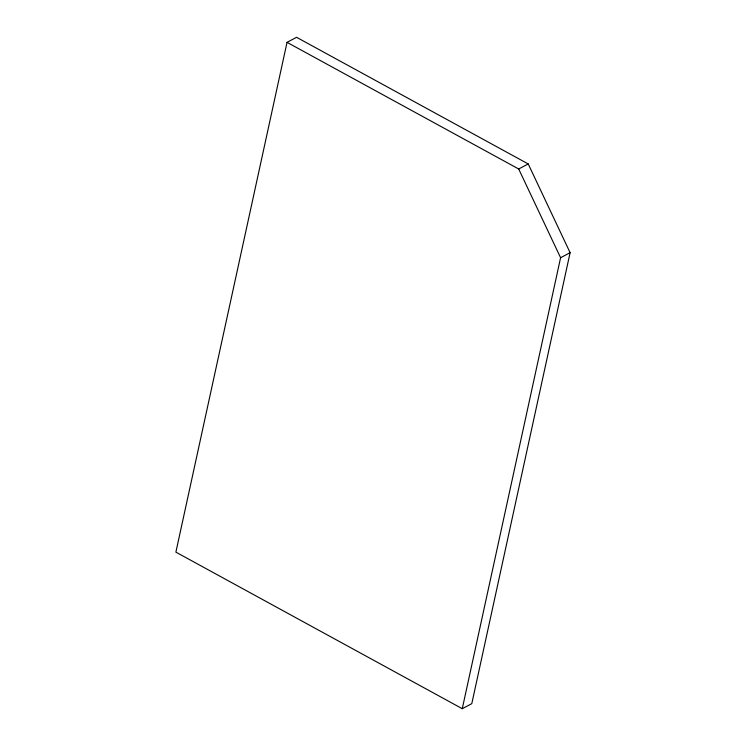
<?xml version="1.0" encoding="UTF-8"?>
<svg xmlns="http://www.w3.org/2000/svg" width="746" height="746" viewBox="0 0 746 746"><rect width="100%" height="100%" fill="white"/><g stroke="black" fill="none" stroke-linecap="round" stroke-linejoin="round"><path stroke-width="1.12" d="M287.042 42.345L175.888 552.143L462.268 708.7L471.789 703.655L570.112 252.68L528.215 163.943L296.563 37.3L287.042 42.345L518.694 168.988L560.591 257.724L462.268 708.7M518.694 168.988L528.215 163.943M560.591 257.724L570.112 252.68"/></g></svg>
